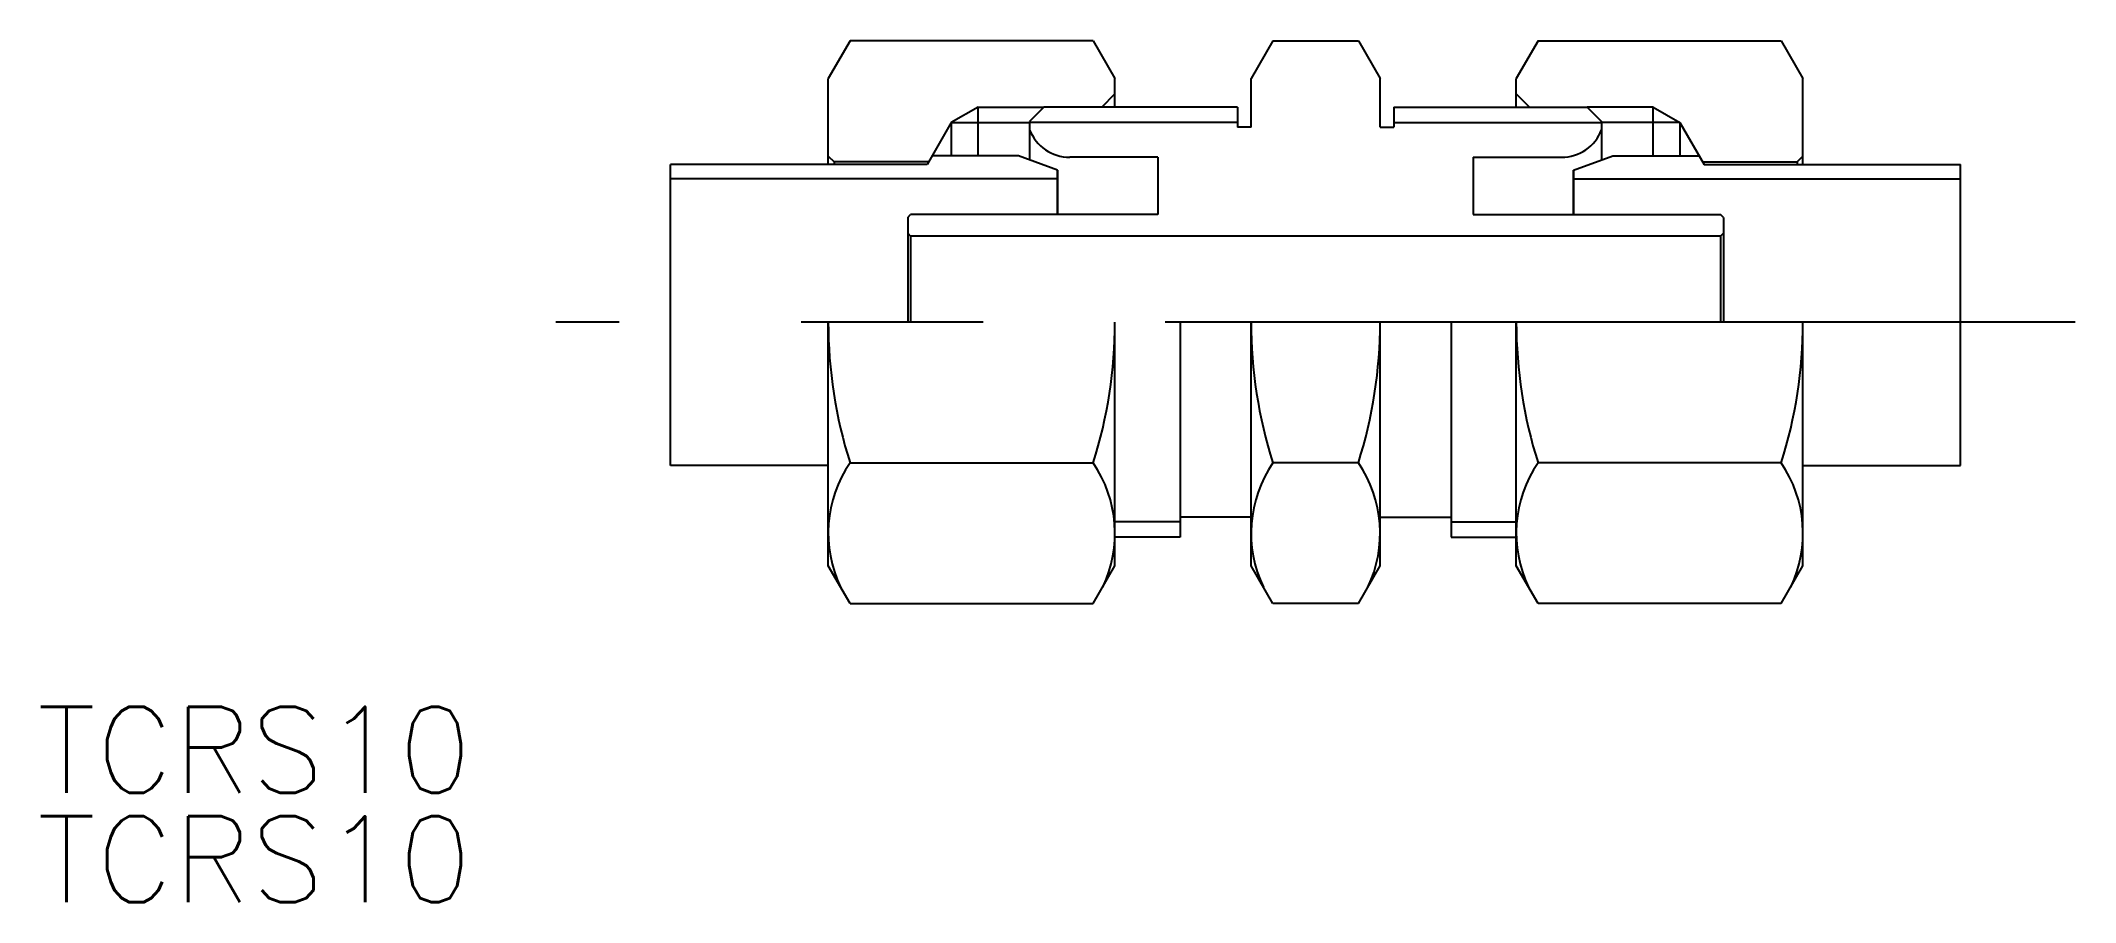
# Model space of a CAD drawing. Extents: x -20 to 51, y -20.2 to 9.8.
import ezdxf

# ---------------------------------------------------------------- set-up
doc = ezdxf.new("R2010")
doc.units = 0
doc.linetypes.add('CENTER', pattern=[50.8, 31.75, -6.35, 6.35, -6.35])
doc.layers.get('0').update_dxf_attribs({"linetype": 'CONTINUOUS'})
doc.layers.add('CENTER', color=1, linetype='CENTER')
doc.styles.get("Standard").update_dxf_attribs({"font": 'txt.shx', "height": 3, "bigfont": 'bigfont.shx'})

msp = doc.modelspace()

# ---------------------------------------------------------------- linework, layer by layer
at = {"color": 7, "linetype": 'CONTINUOUS'}
for p, q in [((8.259, 9.815), (7.5, 8.5)), ((16.741, 9.815), (8.259, 9.815)), ((16.741, 9.815), (17.5, 8.5)), ((23.009, 9.815), (22.25, 8.5)), ((23.009, 9.815), (25.991, 9.815)), ((25.991, 9.815), (26.75, 8.5)), ((32.259, 9.815), (31.5, 8.5)), ((32.259, 9.815), (40.741, 9.815)), ((40.741, 9.815), (41.5, 8.5)), ((7.5, 5.5), (7.5, 8.5)), ((17.042, 7.5), (17.5, 7.959)), ((17.5, 7.5), (17.5, 8.5)), ((22.25, 6.8), (22.25, 8.5)), ((26.75, 6.8), (26.75, 8.5)), ((31.5, 7.5), (31.5, 8.5)), ((31.958, 7.5), (31.5, 7.959)), ((41.5, 5.5), (41.5, 8.5)), ((12.73, 5.8), (12.73, 7.5)), ((15.023, 7.5), (14.523, 7)), ((21.773, 7.5), (15.023, 7.5)), ((21.773, 7.5), (21.773, 6.8)), ((27.227, 7.5), (33.977, 7.5)), ((27.227, 7.5), (27.227, 6.8)), ((33.977, 7.5), (34.477, 7)), ((36.27, 5.8), (36.27, 7.5)), ((11.792, 6.958), (10.95, 5.5)), ((11.792, 6.958), (14.523, 6.958)), ((11.792, 6.958), (11.792, 5.8)), ((14.523, 7), (14.523, 5.659)), ((22.25, 6.8), (21.773, 6.8)), ((26.75, 6.8), (27.227, 6.8)), ((34.477, 7), (34.477, 5.659)), ((37.208, 6.958), (34.477, 6.958)), ((37.208, 6.958), (38.05, 5.5)), ((37.208, 6.958), (37.208, 5.8)), ((7.5, 5.794), (7.7, 5.594)), ((14.136, 5.8), (11.124, 5.8)), ((15.5, 5.304), (14.136, 5.8)), ((19, 5.75), (15.923, 5.75)), ((19, 5.75), (19, 3.75)), ((30, 5.75), (33.077, 5.75)), ((30, 5.75), (30, 3.75)), ((33.5, 5.304), (34.864, 5.8)), ((34.864, 5.8), (37.876, 5.8)), ((41.5, 5.794), (41.3, 5.594)), ((2, -5), (2, 5.5)), ((10.95, 5.5), (2, 5.5)), ((15.5, 5), (2, 5)), ((11.004, 5.594), (7.7, 5.594)), ((7.7, 5.594), (7.7, 5.5)), ((15.5, 5.304), (15.5, 3.75)), ((15.5, 3.75), (15.5, 5.304)), ((33.5, 5.304), (33.5, 3.75)), ((33.5, 3.75), (33.5, 5.304)), ((33.5, 5), (47, 5)), ((37.996, 5.594), (41.3, 5.594)), ((38.05, 5.5), (47, 5.5)), ((41.3, 5.594), (41.3, 5.5)), ((47, -5), (47, 5.5)), ((10.273, 3.65), (10.373, 3.75)), ((10.273, 3.65), (10.273, 0)), ((19, 3.75), (10.373, 3.75)), ((30, 3.75), (38.627, 3.75)), ((38.727, 3.65), (38.627, 3.75)), ((38.727, 3.65), (38.727, 0)), ((10.273, 3.1), (10.373, 3)), ((38.627, 3), (10.373, 3)), ((10.373, 3), (10.373, 0)), ((38.727, 3.1), (38.627, 3)), ((38.627, 3), (38.627, 0)), ((7.5, -8.5), (7.5, 0)), ((17.5, -8.5), (17.5, 0)), ((19.773, 0), (19.773, -7.5)), ((22.25, -8.5), (22.25, 0)), ((26.75, -8.5), (26.75, 0)), ((29.227, 0), (29.227, -7.5)), ((31.5, -8.5), (31.5, 0)), ((41.5, -8.5), (41.5, 0)), ((8.259, -4.907), (16.741, -4.907)), ((25.991, -4.907), (23.009, -4.907)), ((40.741, -4.907), (32.259, -4.907)), ((7.5, -5), (2, -5)), ((41.5, -5), (47, -5)), ((22.25, -6.8), (19.773, -6.8)), ((26.75, -6.8), (29.227, -6.8)), ((19.773, -7.5), (17.5, -7.5)), ((29.227, -7.5), (31.5, -7.5)), ((8.259, -9.815), (7.5, -8.5)), ((16.741, -9.815), (17.5, -8.5)), ((23.009, -9.815), (22.25, -8.5)), ((25.991, -9.815), (26.75, -8.5)), ((32.259, -9.815), (31.5, -8.5)), ((40.741, -9.815), (41.5, -8.5)), ((8.259, -9.815), (16.741, -9.815)), ((25.991, -9.815), (23.009, -9.815)), ((40.741, -9.815), (32.259, -9.815))]:
    msp.add_line(p, q, dxfattribs=at)
at = {"color": 3, "linetype": 'CONTINUOUS'}
for p, q in [((12.73, 7.5), (11.792, 6.958)), ((12.73, 7.5), (15.023, 7.5)), ((36.27, 7.5), (33.977, 7.5)), ((36.27, 7.5), (37.208, 6.958)), ((21.773, 6.958), (14.523, 6.958)), ((27.227, 6.958), (34.477, 6.958)), ((19.773, -6.958), (17.5, -6.958)), ((29.227, -6.958), (31.5, -6.958))]:
    msp.add_line(p, q, dxfattribs=at)
at = {"color": 7, "linetype": 'CONTINUOUS'}
for centre, radius, start, end in [((15.923, 7.25), 1.5, 201.03947, 270), ((33.077, 7.25), 1.5, 270, 338.96053), ((38.491, 0), 16.241, 180, 197.58795), ((10.509, 0), 16.241, 342.41205, 0), ((23.741, 0), 16.241, 180, 197.58795), ((1.259, 0), 16.241, 342.41205, 0), ((47.741, 0), 16.241, 180, 197.58795), ((25.259, 0), 16.241, 342.41205, 0), ((11.845, -7.361), 4.345, 145.61575, 205.61575), ((13.155, -7.361), 4.345, 334.38425, 34.38425), ((26.595, -7.361), 4.345, 145.61575, 205.61575), ((22.405, -7.361), 4.345, 334.38425, 34.38425), ((35.845, -7.361), 4.345, 145.61575, 205.61575), ((37.155, -7.361), 4.345, 334.38425, 34.38425)]:
    msp.add_arc(centre, radius, start, end, dxfattribs=at)
at = {"layer": 'CENTER', "color": 1, "linetype": 'CENTER'}
msp.add_line((51, 0), (-2, 0), dxfattribs=at)

# ---------------------------------------------------------------- texts
at = {"color": 7, "linetype": 'CONTINUOUS'}
for p in [(-20.102, -16.41), (-20.102, -20.232)]:
    msp.add_text('TCRS10', height=3, dxfattribs=at).set_placement(p)

doc.saveas('drawing.dxf')
